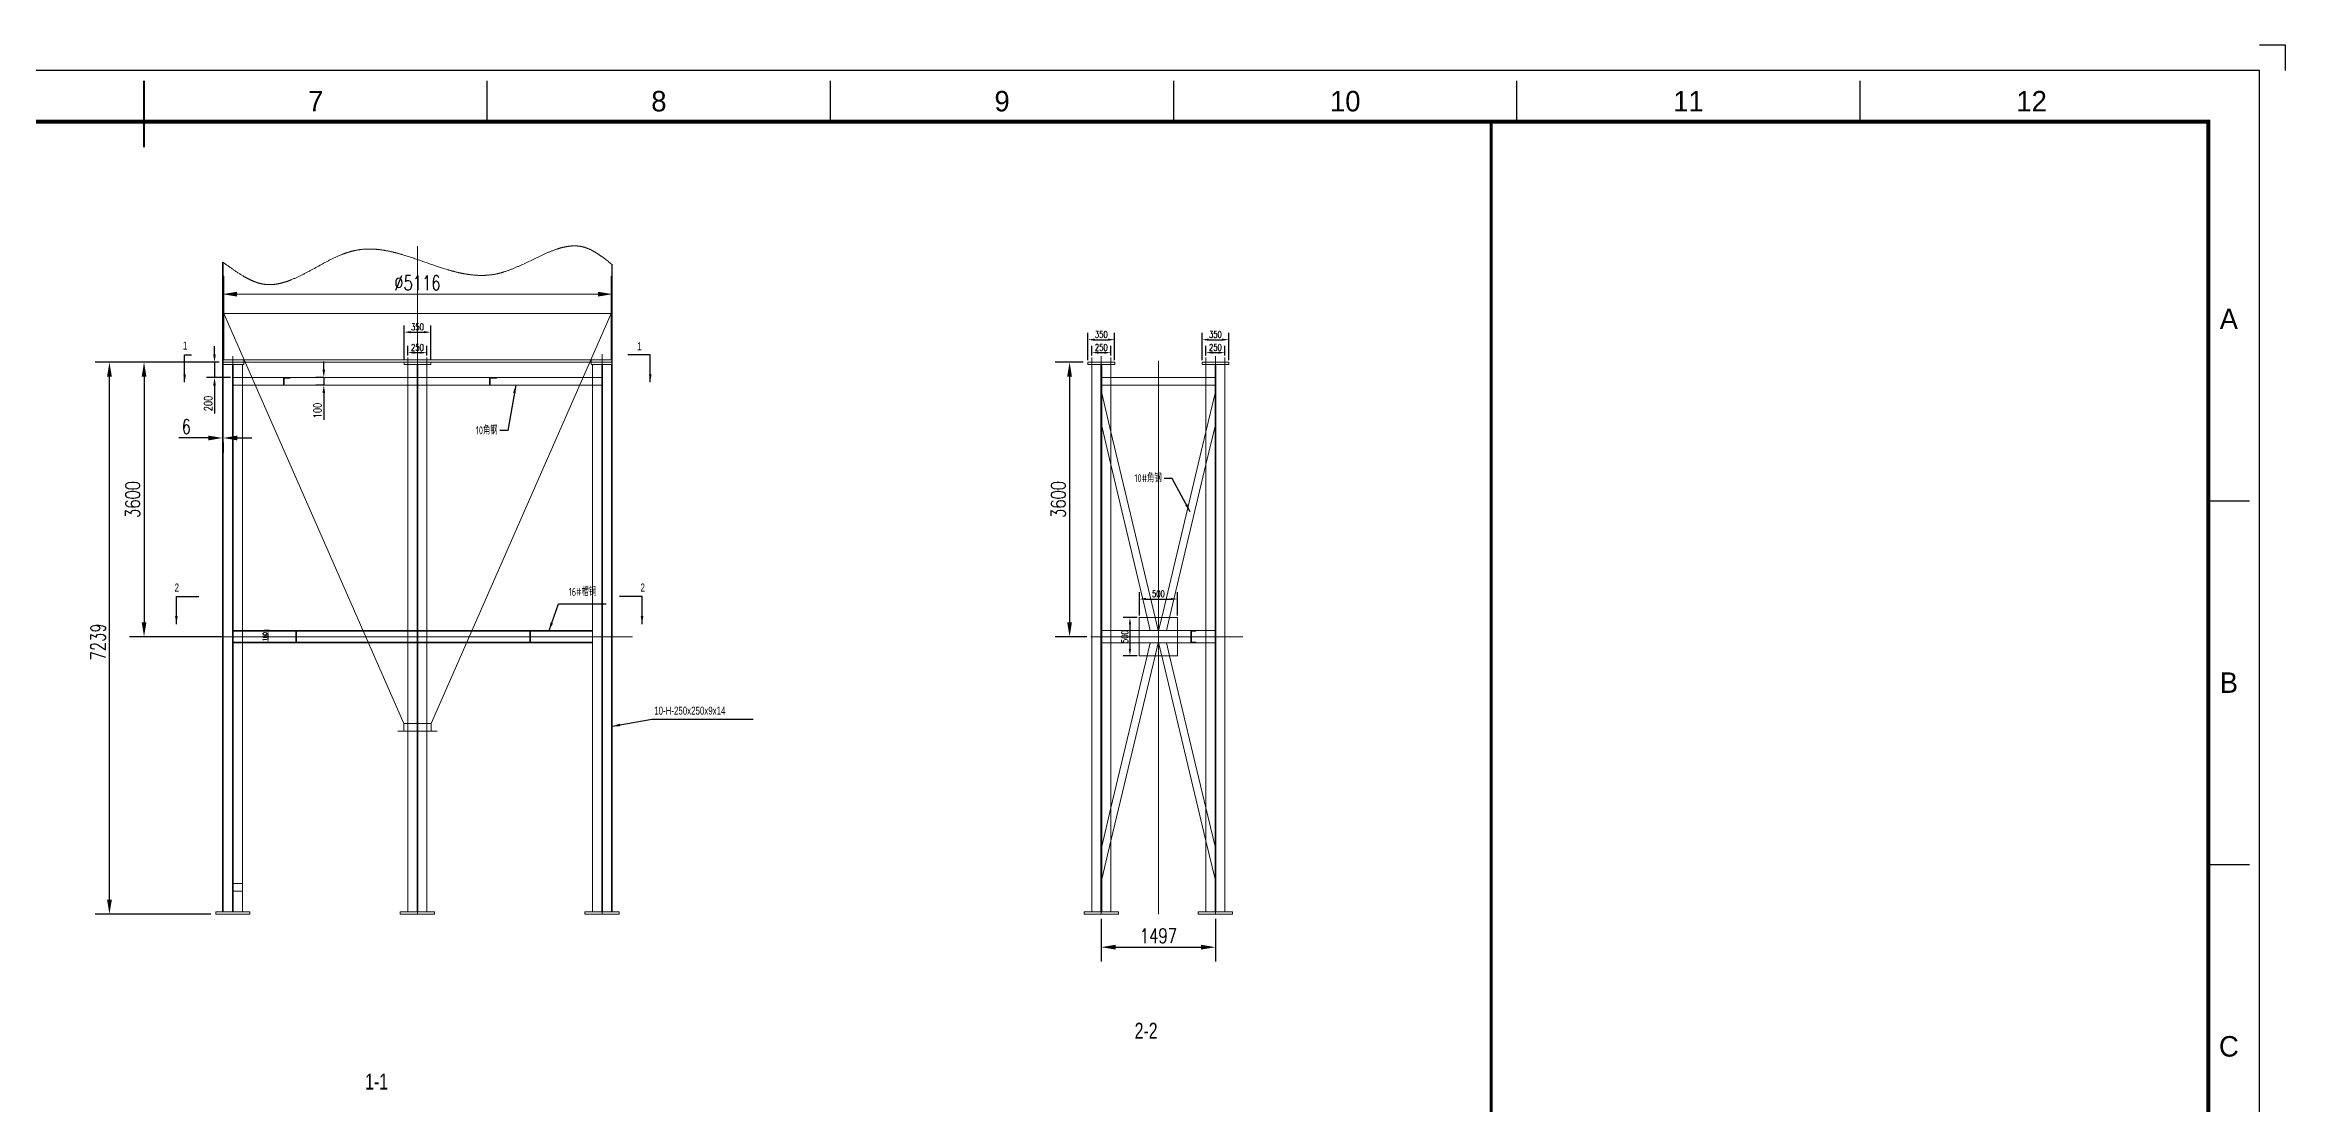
# Model space of a CAD drawing. Extents: x -1260320 to -915870, y -314911 to -145307.
# Drawn here: x -1149437 to -1120044, y -287869 to -273986 of the extents above; entities that cross this region are included whole.
import ezdxf
from ezdxf.enums import TextEntityAlignment as Align

# ---------------------------------------------------------------- set-up
doc = ezdxf.new("R2010")
doc.units = 0
doc.header["$LTSCALE"] = 1500
doc.header["$MEASUREMENT"] = 0
doc.header["$PDMODE"] = 1
doc.header["$PDSIZE"] = 50
for name, pattern in [('DASHEDX2', [1.5, 1, -0.5]), ('PF_CENTER', [2, 1.25, -0.25, 0.25, -0.25]), ('PF_DASHED', [0.75, 0.5, -0.25]), ('PF_DIVIDE', [1.25, 0.5, -0.25, 0, -0.25, 0, -0.25])]:
    doc.linetypes.add(name, pattern=pattern)
doc.layers.get('0').update_dxf_attribs({"color": 3, "linetype": 'CONTINUOUS'})
doc.layers.get('DEFPOINTS').update_dxf_attribs({"linetype": 'CONTINUOUS'})
for name, color, linetype in [('_TCC_NET_BORDER', 7, 'CONTINUOUS'), ('SMPEN_CENTER', 1, 'PF_CENTER'), ('SMPEN_DASHED', 5, 'PF_DASHED'), ('SMPEN_DIM', 3, 'CONTINUOUS'), ('SMPEN_THICK', 7, 'CONTINUOUS'), ('剖面线', 6, 'CONTINUOUS'), ('双点划线', 6, 'PF_DIVIDE'), ('尺寸线', 3, 'CONTINUOUS'), ('粗实线', 7, 'CONTINUOUS')]:
    doc.layers.add(name, color=color, linetype=linetype)
doc.layers.add('尺寸公差', color=5, linetype='CONTINUOUS', lineweight=25)
doc.layers.add('细虚线', color=2, linetype='DASHEDX2', lineweight=25)
doc.styles.add('_TCC_NET_FSHZ_D_W1', font='tcc_comp', dxfattribs={"bigfont": 'tcc_chin'})
doc.styles.add('_TCC_NET_FSHZ_S_W075', font='tcc_simp', dxfattribs={"width": 0.75, "bigfont": 'tcc_hzdx'})
doc.styles.add('ROMANS', font='romans', dxfattribs={"width": 0.75})
doc.styles.get("Standard").update_dxf_attribs({"font": 'isocp.shx', "width": 0.707, "bigfont": 'hztxt.shx'})
doc.dimstyles.get("Standard").update_dxf_attribs({"dimscale": 150, "dimtxt": 2.5, "dimasz": 2, "dimexe": 2, "dimexo": 1, "dimgap": 1, "dimtad": 1, "dimdec": 0, "dimzin": 0, "dimdsep": 46, "dimtxsty": 'ROMANS', "dimcen": 0.09, "dimadec": 0, "dimazin": 0, "dimtfac": 1, "dimtdec": 4, "dimtmove": 0, "dimatfit": 3, "dimfxl": 0, "dimtolj": 1, "dimtzin": 0, "dimarcsym": 0})

# ---------------------------------------------------------------- blocks, each defined once
blk = doc.blocks.new('*D263')
at = {"layer": 'DEFPOINTS', "color": 0}
for p in [(-1148589, -278150), (-1147098, -278150), (-1147195, -285389)]:
    blk.add_point(p, dxfattribs=at)
at = {"layer": 'SMPEN_DIM', "color": 0, "lineweight": -2}
for p, q in [((-1147161, -278150), (-1148778, -278150)), ((-1148589, -285200), (-1148589, -278339)), ((-1147258, -285389), (-1148778, -285389))]:
    blk.add_line(p, q, dxfattribs=at)
at = {"layer": 'SMPEN_DIM', "color": 0}
for points in [[(-1148620, -278339), (-1148557, -278339), (-1148589, -278150)], [(-1148620, -285200), (-1148557, -285200), (-1148589, -285389)]]:
    blk.add_solid(points, dxfattribs=at)
at = {"layer": 'SMPEN_DIM', "color": 0, "lineweight": 15, "insert": (-1148737, -281818), "char_height": 189, "attachment_point": 5, "rotation": 90, "style": 'ROMANS'}
blk.add_mtext('\\A1;7239', dxfattribs=at)
blk = doc.blocks.new('*D239')
at = {"layer": 'DEFPOINTS', "color": 0}
for p in [(-1147098, -278150), (-1148135, -281750), (-1147062, -281750)]:
    blk.add_point(p, dxfattribs=at)
at = {"layer": '尺寸线', "color": 3, "lineweight": -2}
for p, q in [((-1147161, -278150), (-1148324, -278150)), ((-1148135, -278339), (-1148135, -281561)), ((-1147125, -281750), (-1148324, -281750))]:
    blk.add_line(p, q, dxfattribs=at)
at = {"layer": '尺寸线', "color": 3}
for points in [[(-1148166, -278339), (-1148103, -278339), (-1148135, -278150)], [(-1148166, -281561), (-1148103, -281561), (-1148135, -281750)]]:
    blk.add_solid(points, dxfattribs=at)
at = {"layer": '尺寸线', "color": 3, "lineweight": 15, "insert": (-1148283, -279950), "char_height": 189, "attachment_point": 5, "rotation": 90, "style": 'ROMANS'}
blk.add_mtext('\\A1;3600', dxfattribs=at)
blk = doc.blocks.new('*D240')
at = {"layer": 'DEFPOINTS', "color": 0}
for p in [(-1145776, -278450), (-1145749, -278350), (-1145749, -278450)]:
    blk.add_point(p, dxfattribs=at)
at = {"layer": '粗实线', "color": 3, "lineweight": -2}
for p, q in [((-1145776, -278245), (-1145776, -278140)), ((-1145784, -278350), (-1145881, -278350)), ((-1145784, -278450), (-1145881, -278450)), ((-1145776, -278350), (-1145776, -278450)), ((-1145776, -278555), (-1145776, -278907))]:
    blk.add_line(p, q, dxfattribs=at)
at = {"layer": '粗实线', "color": 3}
for points in [[(-1145794, -278245), (-1145759, -278245), (-1145776, -278350)], [(-1145794, -278555), (-1145759, -278555), (-1145776, -278450)]]:
    blk.add_solid(points, dxfattribs=at)
at = {"layer": '粗实线', "color": 3, "lineweight": 15, "insert": (-1145859, -278783), "char_height": 105, "attachment_point": 5, "rotation": 90, "style": 'ROMANS'}
blk.add_mtext('\\A1;100', dxfattribs=at)
blk = doc.blocks.new('*D241')
at = {"layer": 'DEFPOINTS', "color": 0}
for p in [(-1147116, -278150), (-1147210, -278350), (-1146966, -278350)]:
    blk.add_point(p, dxfattribs=at)
at = {"layer": '粗实线', "color": 3, "lineweight": -2}
for p, q in [((-1147210, -278045), (-1147210, -277940)), ((-1147151, -278150), (-1147315, -278150)), ((-1147210, -278150), (-1147210, -278350)), ((-1147001, -278350), (-1147315, -278350)), ((-1147210, -278455), (-1147210, -278822))]:
    blk.add_line(p, q, dxfattribs=at)
at = {"layer": '粗实线', "color": 3}
for points in [[(-1147228, -278045), (-1147193, -278045), (-1147210, -278150)], [(-1147228, -278455), (-1147193, -278455), (-1147210, -278350)]]:
    blk.add_solid(points, dxfattribs=at)
at = {"layer": '粗实线', "color": 3, "lineweight": 15, "insert": (-1147293, -278691), "char_height": 105, "attachment_point": 5, "rotation": 90, "style": 'ROMANS'}
blk.add_mtext('\\A1;200', dxfattribs=at)
blk = doc.blocks.new('*D242')
at = {"layer": 'DEFPOINTS', "color": 0}
for p in [(-1146509, -281830), (-1146471, -281670), (-1146471, -281830)]:
    blk.add_point(p, dxfattribs=at)
at = {"layer": '尺寸线', "color": 3, "lineweight": -2}
for p, q in [((-1146489, -281670), (-1146561, -281670)), ((-1146489, -281830), (-1146561, -281830)), ((-1146509, -281722), (-1146509, -281777))]:
    blk.add_line(p, q, dxfattribs=at)
at = {"layer": '尺寸线', "color": 3}
for points in [[(-1146518, -281722), (-1146500, -281722), (-1146509, -281670)], [(-1146518, -281777), (-1146500, -281777), (-1146509, -281830)]]:
    blk.add_solid(points, dxfattribs=at)
at = {"layer": '尺寸线', "color": 3, "lineweight": 15, "insert": (-1146550, -281750), "char_height": 52.5, "attachment_point": 5, "rotation": 90, "style": 'ROMANS'}
blk.add_mtext('\\A1;160', dxfattribs=at)
blk = doc.blocks.new('*D243')
at = {"layer": 'DEFPOINTS', "color": 0}
for p in [(-1144423, -278024), (-1144673, -278089), (-1144423, -278089)]:
    blk.add_point(p, dxfattribs=at)
at = {"layer": 'SMPEN_DIM', "color": 0, "lineweight": -2}
for p, q in [((-1144673, -278060), (-1144673, -277936)), ((-1144586, -278024), (-1144511, -278024)), ((-1144423, -278060), (-1144423, -277936))]:
    blk.add_line(p, q, dxfattribs=at)
at = {"layer": 'SMPEN_DIM', "color": 0}
for points in [[(-1144586, -278009), (-1144586, -278038), (-1144673, -278024)], [(-1144511, -278009), (-1144511, -278038), (-1144423, -278024)]]:
    blk.add_solid(points, dxfattribs=at)
at = {"layer": 'SMPEN_DIM', "color": 0, "lineweight": 15, "insert": (-1144548, -277955), "char_height": 87.5, "attachment_point": 5, "style": 'ROMANS'}
blk.add_mtext('\\A1;250', dxfattribs=at)
blk = doc.blocks.new('*D244')
at = {"layer": 'DEFPOINTS', "color": 0}
for p in [(-1144373, -277755), (-1144723, -278150), (-1144373, -278150)]:
    blk.add_point(p, dxfattribs=at)
at = {"layer": 'SMPEN_DIM', "color": 0, "lineweight": -2}
for p, q in [((-1144723, -278121), (-1144723, -277668)), ((-1144636, -277755), (-1144461, -277755)), ((-1144373, -278121), (-1144373, -277668))]:
    blk.add_line(p, q, dxfattribs=at)
at = {"layer": 'SMPEN_DIM', "color": 0}
for points in [[(-1144636, -277741), (-1144636, -277770), (-1144723, -277755)], [(-1144461, -277741), (-1144461, -277770), (-1144373, -277755)]]:
    blk.add_solid(points, dxfattribs=at)
at = {"layer": 'SMPEN_DIM', "color": 0, "lineweight": 15, "insert": (-1144548, -277687), "char_height": 87.5, "attachment_point": 5, "style": 'ROMANS'}
blk.add_mtext('\\A1;350', dxfattribs=at)
blk = doc.blocks.new('*D245')
at = {"layer": 'DEFPOINTS', "color": 0}
for p in [(-1135751, -278150), (-1135992, -281750), (-1135701, -281750)]:
    blk.add_point(p, dxfattribs=at)
at = {"layer": '尺寸线', "color": 3, "lineweight": -2}
for p, q in [((-1135814, -278150), (-1136181, -278150)), ((-1135992, -278339), (-1135992, -281561)), ((-1135764, -281750), (-1136181, -281750))]:
    blk.add_line(p, q, dxfattribs=at)
at = {"layer": '尺寸线', "color": 3}
for points in [[(-1136024, -278339), (-1135961, -278339), (-1135992, -278150)], [(-1136024, -281561), (-1135961, -281561), (-1135992, -281750)]]:
    blk.add_solid(points, dxfattribs=at)
at = {"layer": '尺寸线', "color": 3, "lineweight": 15, "insert": (-1136141, -279950), "char_height": 189, "attachment_point": 5, "rotation": 90, "style": 'ROMANS'}
blk.add_mtext('\\A1;3600', dxfattribs=at)
blk = doc.blocks.new('*D246')
at = {"layer": 'DEFPOINTS', "color": 0}
for p in [(-1134577, -281256), (-1135077, -281500), (-1134577, -281500)]:
    blk.add_point(p, dxfattribs=at)
at = {"layer": 'SMPEN_DIM', "color": 0, "lineweight": -2}
for p, q in [((-1135077, -281471), (-1135077, -281168)), ((-1134990, -281256), (-1134665, -281256)), ((-1134577, -281471), (-1134577, -281168))]:
    blk.add_line(p, q, dxfattribs=at)
at = {"layer": 'SMPEN_DIM', "color": 0}
for points in [[(-1134990, -281241), (-1134990, -281270), (-1135077, -281256)], [(-1134665, -281241), (-1134665, -281270), (-1134577, -281256)]]:
    blk.add_solid(points, dxfattribs=at)
at = {"layer": 'SMPEN_DIM', "color": 0, "lineweight": 15, "insert": (-1134827, -281187), "char_height": 87.5, "attachment_point": 5, "style": 'ROMANS'}
blk.add_mtext('\\A1;500', dxfattribs=at)
blk = doc.blocks.new('*D247')
at = {"layer": 'DEFPOINTS', "color": 0}
for p in [(-1135077, -281500), (-1135200, -282000), (-1135077, -282000)]:
    blk.add_point(p, dxfattribs=at)
at = {"layer": 'SMPEN_DIM', "color": 0, "lineweight": -2}
for p, q in [((-1135106, -281500), (-1135288, -281500)), ((-1135200, -281587), (-1135200, -281912)), ((-1135106, -282000), (-1135288, -282000))]:
    blk.add_line(p, q, dxfattribs=at)
at = {"layer": 'SMPEN_DIM', "color": 0}
for points in [[(-1135215, -281587), (-1135186, -281587), (-1135200, -281500)], [(-1135215, -281912), (-1135186, -281912), (-1135200, -282000)]]:
    blk.add_solid(points, dxfattribs=at)
at = {"layer": 'SMPEN_DIM', "color": 0, "lineweight": 15, "insert": (-1135269, -281750), "char_height": 87.5, "attachment_point": 5, "rotation": 90, "style": 'ROMANS'}
blk.add_mtext('\\A1;500', dxfattribs=at)
blk = doc.blocks.new('*D248')
at = {"layer": 'DEFPOINTS', "color": 0}
for p in [(-1135451, -278024), (-1135701, -278089), (-1135451, -278089)]:
    blk.add_point(p, dxfattribs=at)
at = {"layer": 'SMPEN_DIM', "color": 0, "lineweight": -2}
for p, q in [((-1135701, -278060), (-1135701, -277936)), ((-1135613, -278024), (-1135538, -278024)), ((-1135451, -278060), (-1135451, -277936))]:
    blk.add_line(p, q, dxfattribs=at)
at = {"layer": 'SMPEN_DIM', "color": 0}
for points in [[(-1135613, -278009), (-1135613, -278038), (-1135701, -278024)], [(-1135538, -278009), (-1135538, -278038), (-1135451, -278024)]]:
    blk.add_solid(points, dxfattribs=at)
at = {"layer": 'SMPEN_DIM', "color": 0, "lineweight": 15, "insert": (-1135576, -277955), "char_height": 87.5, "attachment_point": 5, "style": 'ROMANS'}
blk.add_mtext('\\A1;250', dxfattribs=at)
blk = doc.blocks.new('*D249')
at = {"layer": 'DEFPOINTS', "color": 0}
for p in [(-1135401, -277854), (-1135751, -278150), (-1135401, -278150)]:
    blk.add_point(p, dxfattribs=at)
at = {"layer": 'SMPEN_DIM', "color": 0, "lineweight": -2}
for p, q in [((-1135751, -278121), (-1135751, -277766)), ((-1135663, -277854), (-1135488, -277854)), ((-1135401, -278121), (-1135401, -277766))]:
    blk.add_line(p, q, dxfattribs=at)
at = {"layer": 'SMPEN_DIM', "color": 0}
for points in [[(-1135663, -277839), (-1135663, -277868), (-1135751, -277854)], [(-1135488, -277839), (-1135488, -277868), (-1135401, -277854)]]:
    blk.add_solid(points, dxfattribs=at)
at = {"layer": 'SMPEN_DIM', "color": 0, "lineweight": 15, "insert": (-1135576, -277785), "char_height": 87.5, "attachment_point": 5, "style": 'ROMANS'}
blk.add_mtext('\\A1;350', dxfattribs=at)
blk = doc.blocks.new('*D250')
at = {"layer": 'DEFPOINTS', "color": 0}
for p in [(-1133954, -278024), (-1134204, -278089), (-1133954, -278089)]:
    blk.add_point(p, dxfattribs=at)
at = {"layer": 'SMPEN_DIM', "color": 0, "lineweight": -2}
for p, q in [((-1134204, -278060), (-1134204, -277936)), ((-1134116, -278024), (-1134041, -278024)), ((-1133954, -278060), (-1133954, -277936))]:
    blk.add_line(p, q, dxfattribs=at)
at = {"layer": 'SMPEN_DIM', "color": 0}
for points in [[(-1134116, -278009), (-1134116, -278038), (-1134204, -278024)], [(-1134041, -278009), (-1134041, -278038), (-1133954, -278024)]]:
    blk.add_solid(points, dxfattribs=at)
at = {"layer": 'SMPEN_DIM', "color": 0, "lineweight": 15, "insert": (-1134079, -277955), "char_height": 87.5, "attachment_point": 5, "style": 'ROMANS'}
blk.add_mtext('\\A1;250', dxfattribs=at)
blk = doc.blocks.new('*D251')
at = {"layer": 'DEFPOINTS', "color": 0}
for p in [(-1133904, -277854), (-1134254, -278150), (-1133904, -278150)]:
    blk.add_point(p, dxfattribs=at)
at = {"layer": 'SMPEN_DIM', "color": 0, "lineweight": -2}
for p, q in [((-1134254, -278121), (-1134254, -277766)), ((-1134166, -277854), (-1133991, -277854)), ((-1133904, -278121), (-1133904, -277766))]:
    blk.add_line(p, q, dxfattribs=at)
at = {"layer": 'SMPEN_DIM', "color": 0}
for points in [[(-1134166, -277839), (-1134166, -277868), (-1134254, -277854)], [(-1133991, -277839), (-1133991, -277868), (-1133904, -277854)]]:
    blk.add_solid(points, dxfattribs=at)
at = {"layer": 'SMPEN_DIM', "color": 0, "lineweight": 15, "insert": (-1134079, -277785), "char_height": 87.5, "attachment_point": 5, "style": 'ROMANS'}
blk.add_mtext('\\A1;350', dxfattribs=at)
blk = doc.blocks.new('*D280')
at = {"layer": 'DEFPOINTS', "color": 0}
for p in [(-1135576, -285389), (-1134079, -285389), (-1134079, -285823)]:
    blk.add_point(p, dxfattribs=at)
at = {"layer": '尺寸线', "color": 3, "lineweight": -2}
for p, q in [((-1135576, -285452), (-1135576, -286012)), ((-1134079, -285452), (-1134079, -286012)), ((-1135387, -285823), (-1134268, -285823))]:
    blk.add_line(p, q, dxfattribs=at)
at = {"layer": '尺寸线', "color": 3}
for points in [[(-1135387, -285791), (-1135387, -285854), (-1135576, -285823)], [(-1134268, -285791), (-1134268, -285854), (-1134079, -285823)]]:
    blk.add_solid(points, dxfattribs=at)
at = {"layer": '尺寸线', "color": 3, "lineweight": 15, "insert": (-1134827, -285674), "char_height": 189, "attachment_point": 5, "style": 'ROMANS'}
blk.add_mtext('\\A1;1497', dxfattribs=at)
blk = doc.blocks.new('_TCCDWGBORDER01H2A100841X594')
at = {"color": 7, "linetype": 'Continuous'}
for p, q in [((428, 584), (428, 592)), ((495, 584), (495, 592)), ((562, 584), (562, 592)), ((629, 584), (629, 592)), ((696, 584), (696, 592)), ((763, 584), (763, 592)), ((831, 510), (839, 510)), ((831, 439), (839, 439))]:
    blk.add_line(p, q, dxfattribs=at)
blk.add_lwpolyline([(841, 599), (846, 599), (846, 594)], dxfattribs=at)
blk.add_lwpolyline([(0, 0), (841, 0), (841, 594), (0, 594)], close=True, dxfattribs=at)
at = {"color": 4, "linetype": 'Continuous', "const_width": 0.4}
blk.add_lwpolyline([(428, 579), (428, 592)], dxfattribs=at)
at = {"color": 4, "linetype": 'Continuous', "const_width": 0.8}
blk.add_lwpolyline([(25, 10), (831, 10), (831, 584), (25, 584)], close=True, dxfattribs=at)
at = {"color": 7, "style": '_TCC_NET_FSHZ_D_W1'}
for s, p in [('7', (461.5, 588)), ('8', (528.5, 588)), ('9', (595.5, 588)), ('10', (662.5, 588)), ('11', (729.5, 588)), ('12', (796.5, 588)), ('A', (835, 545.5)), ('B', (835, 474.5)), ('C', (835, 403.5))]:
    blk.add_text(s, height=4, dxfattribs=at).set_placement(p, align=Align.MIDDLE_CENTER)
at = {"color": 1, "style": '_TCC_NET_FSHZ_S_W075', "flags": 8}
blk.add_attdef('FILE_NAME', (-6, 0), '', height=4, rotation=90, dxfattribs=at)
blk.add_attdef('USER_NAME', (0, -10), '', height=4, dxfattribs=at)
at = {"color": 1, "style": '_TCC_NET_FSHZ_S_W075', "flags": 9}
blk.add_attdef('BORDER_SIZE', text='', height=4, dxfattribs=at).set_placement((841, -10), align=Align.RIGHT)
blk = doc.blocks.new('*D292')
at = {"layer": 'DEFPOINTS', "color": 0}
for p in [(-1147104, -279138), (-1147104, -279143), (-1147098, -279138)]:
    blk.add_point(p, dxfattribs=at)
at = {"layer": '尺寸线', "color": 3, "lineweight": -2}
for p, q in [((-1147293, -279143), (-1147678, -279143)), ((-1147098, -279143), (-1147104, -279143)), ((-1147104, -279201), (-1147104, -279332)), ((-1147098, -279201), (-1147098, -279332)), ((-1146909, -279143), (-1146720, -279143))]:
    blk.add_line(p, q, dxfattribs=at)
at = {"layer": '尺寸线', "color": 3}
for points in [[(-1147293, -279112), (-1147293, -279175), (-1147104, -279143)], [(-1146909, -279112), (-1146909, -279175), (-1147098, -279143)]]:
    blk.add_solid(points, dxfattribs=at)
at = {"layer": '尺寸线', "color": 3, "lineweight": 15, "insert": (-1147580, -278995), "char_height": 189, "attachment_point": 5, "style": 'ROMANS'}
blk.add_mtext('\\A1;6', dxfattribs=at)

msp = doc.modelspace()

# ---------------------------------------------------------------- hatches: boundary and pattern name
at = {"layer": '剖面线', "lineweight": 15, "ltscale": 20}
h = msp.add_hatch(dxfattribs=at)
h.set_pattern_fill('ANSI31', color=256, scale=50, style=0)
h.set_pattern_definition([(45, (-1155381.791, -272792.0145), (-4.4194174, 4.4194174), [])])
h.paths.add_polyline_path([(-1146075.836, -281669.69), (-1146143.244, -281669.69), (-1146143.244, -281676.69), (-1146128.641, -281676.69, -0.095016717), (-1146124.202, -281675.839), (-1146081.834, -281675.839, 0.421493677)])
h.paths.add_polyline_path([(-1146128.641, -281676.69), (-1146143.244, -281676.69), (-1146143.244, -281749.69), (-1146136.202, -281749.69), (-1146136.202, -281687.839, -0.307109857)])
h.paths.add_polyline_path([(-1146136.202, -281749.69), (-1146143.244, -281749.69), (-1146143.244, -281822.69), (-1146128.773, -281822.69, -0.303864875), (-1146136.202, -281811.595)])
h.paths.add_polyline_path([(-1146081.834, -281823.595), (-1146124.202, -281823.595, -0.098012366), (-1146128.773, -281822.69), (-1146143.244, -281822.69), (-1146143.244, -281829.69), (-1146075.835, -281829.69, 0.418871101)])
h = msp.add_hatch(dxfattribs=at)
h.set_pattern_fill('ANSI31', color=256, scale=50, style=0)
h.set_pattern_definition([(45, (-1152310.602, -272792.0145), (-4.4194174, 4.4194174), [])])
h.paths.add_polyline_path([(-1143004.647, -281669.69), (-1143072.055, -281669.69), (-1143072.055, -281676.69), (-1143057.452, -281676.69, -0.095016717), (-1143053.013, -281675.839), (-1143010.645, -281675.839, 0.421493677)])
h.paths.add_polyline_path([(-1143057.452, -281676.69), (-1143072.055, -281676.69), (-1143072.055, -281749.69), (-1143065.013, -281749.69), (-1143065.013, -281687.839, -0.307109857)])
h.paths.add_polyline_path([(-1143065.013, -281749.69), (-1143072.055, -281749.69), (-1143072.055, -281822.69), (-1143057.584, -281822.69, -0.303864875), (-1143065.013, -281811.595)])
h.paths.add_polyline_path([(-1143010.645, -281823.595), (-1143053.013, -281823.595, -0.098012366), (-1143057.584, -281822.69), (-1143072.055, -281822.69), (-1143072.055, -281829.69), (-1143004.646, -281829.69, 0.418871101)])
h = msp.add_hatch(dxfattribs=at)
h.set_pattern_fill('ANSI31', color=256, scale=50, style=0)
h.set_pattern_definition([(45, (-1143639.204, -272792.0145), (-4.4194174, 4.4194174), [])])
h.paths.add_polyline_path([(-1134333.249, -281669.69), (-1134400.657, -281669.69), (-1134400.657, -281676.69), (-1134386.054, -281676.69, -0.095016717), (-1134381.615, -281675.839), (-1134339.247, -281675.839, 0.421493677)])
h.paths.add_polyline_path([(-1134386.054, -281676.69), (-1134400.657, -281676.69), (-1134400.657, -281749.69), (-1134393.615, -281749.69), (-1134393.615, -281687.839, -0.307109857)])
h.paths.add_polyline_path([(-1134393.615, -281749.69), (-1134400.657, -281749.69), (-1134400.657, -281822.69), (-1134386.186, -281822.69, -0.303864875), (-1134393.615, -281811.595)])
h.paths.add_polyline_path([(-1134339.247, -281823.595), (-1134381.615, -281823.595, -0.098012366), (-1134386.186, -281822.69), (-1134400.657, -281822.69), (-1134400.657, -281829.69), (-1134333.248, -281829.69, 0.418871101)])

# ---------------------------------------------------------------- linework, layer by layer
at = {"color": 4, "lineweight": 15, "const_width": 40.32}
msp.add_lwpolyline([(-1130460.007, -305116.854), (-1130460.007, -274993.924)], dxfattribs=at)
at = {"layer": 'SMPEN_CENTER', "lineweight": 15, "ltscale": 30}
for p, q in [((-1144548.085, -276625.302), (-1144548.085, -285388.613)), ((-1142126.15, -285388.613), (-1142126.15, -278041.784)), ((-1146970.019, -278070.571), (-1146970.019, -278228.808)), ((-1144673.085, -278088.994), (-1144673.085, -278234.97)), ((-1144548.085, -278070.571), (-1144548.085, -278228.808)), ((-1144423.085, -278088.994), (-1144423.085, -278234.97)), ((-1135700.685, -278088.994), (-1135700.685, -278234.97)), ((-1135575.685, -278070.571), (-1135575.685, -278228.808)), ((-1135575.685, -278082.777), (-1135575.685, -285388.613)), ((-1135450.685, -278088.994), (-1135450.685, -278234.97)), ((-1134827.185, -285388.613), (-1134827.185, -278132.165)), ((-1134203.685, -278088.994), (-1134203.685, -278234.97)), ((-1134078.685, -278070.571), (-1134078.685, -278228.808)), ((-1134078.685, -278103.637), (-1134078.685, -285388.613)), ((-1133953.685, -278088.994), (-1133953.685, -278234.97)), ((-1147368.167, -281749.69), (-1141728.003, -281749.69)), ((-1133717.86, -281749.69), (-1135711.565, -281749.69))]:
    msp.add_line(p, q, dxfattribs=at)
at = {"layer": 'SMPEN_DASHED', "lineweight": 15, "ltscale": 30}
for p, q in [((-1146974.519, -285358.613), (-1146974.519, -278179.69)), ((-1146965.519, -285358.613), (-1146965.519, -278179.69)), ((-1146827.625, -278149.69), (-1146827.625, -278119.69)), ((-1144552.585, -278179.69), (-1144552.585, -285358.613)), ((-1144543.585, -278179.69), (-1144543.585, -285358.613)), ((-1142268.545, -278149.69), (-1142268.545, -278119.69)), ((-1142130.65, -285358.613), (-1142130.65, -278179.69)), ((-1142121.65, -285358.613), (-1142121.65, -278179.69)), ((-1135580.185, -278179.69), (-1135580.185, -285358.613)), ((-1135571.185, -278179.69), (-1135571.185, -285358.613)), ((-1134083.185, -278179.69), (-1134083.185, -285358.613)), ((-1134074.185, -278179.69), (-1134074.185, -285358.613)), ((-1146965.98, -278349.689), (-1146845.48, -278349.689)), ((-1146965.98, -278449.689), (-1146845.48, -278449.689)), ((-1144673.085, -278349.689), (-1144552.585, -278349.689)), ((-1144673.085, -278449.689), (-1144552.585, -278449.689)), ((-1144543.585, -278349.689), (-1144423.085, -278349.689)), ((-1144543.585, -278449.689), (-1144423.085, -278449.689)), ((-1142250.69, -278349.689), (-1142130.19, -278349.689)), ((-1142250.69, -278449.689), (-1142130.19, -278449.689)), ((-1135571.185, -278349.689), (-1135450.685, -278349.689)), ((-1135571.185, -278449.689), (-1135450.685, -278449.689)), ((-1135571.185, -278553.568), (-1135450.685, -279060.719)), ((-1134203.685, -278349.689), (-1134083.185, -278349.689)), ((-1134203.685, -278449.689), (-1134083.185, -278449.689)), ((-1134083.185, -278553.568), (-1134203.685, -279060.719)), ((-1135571.185, -278986.158), (-1135450.685, -279493.309)), ((-1134083.185, -278986.158), (-1134203.685, -279493.309)), ((-1134973.966, -281499.69), (-1134934.695, -281669.69)), ((-1134871.182, -281499.69), (-1134830.789, -281669.69)), ((-1134783.189, -281499.69), (-1134823.581, -281669.69)), ((-1134680.405, -281499.69), (-1134719.676, -281669.69)), ((-1146845.48, -281669.69), (-1146965.98, -281669.69)), ((-1146965.98, -281676.69), (-1144552.585, -281676.69)), ((-1146965.98, -281822.69), (-1144552.585, -281822.69)), ((-1146845.48, -281829.69), (-1146965.98, -281829.69)), ((-1144673.085, -281669.69), (-1144552.585, -281669.69)), ((-1144673.085, -281829.69), (-1144552.585, -281829.69)), ((-1144543.585, -281669.69), (-1144423.085, -281669.69)), ((-1144543.585, -281676.69), (-1142250.69, -281676.69)), ((-1144543.585, -281822.69), (-1142250.69, -281822.69)), ((-1144543.585, -281829.69), (-1144423.085, -281829.69)), ((-1135571.185, -281669.69), (-1135450.685, -281669.69)), ((-1135571.185, -281829.69), (-1135450.685, -281829.69)), ((-1134933.698, -281829.69), (-1134974.281, -281999.69)), ((-1134830.888, -281829.69), (-1134871.471, -281999.69)), ((-1134823.483, -281829.69), (-1134782.9, -281999.69)), ((-1134720.673, -281829.69), (-1134680.09, -281999.69)), ((-1134203.685, -281669.69), (-1134083.185, -281669.69)), ((-1134203.685, -281829.69), (-1134083.185, -281829.69)), ((-1144673.085, -282888.613), (-1144423.085, -282888.613)), ((-1144673.085, -282988.613), (-1144423.085, -282988.613)), ((-1135450.685, -283995.318), (-1135571.185, -284500.085)), ((-1134203.685, -283995.318), (-1134083.185, -284500.085)), ((-1135450.685, -284425.983), (-1135571.185, -284930.75)), ((-1134203.685, -284425.983), (-1134083.185, -284930.75)), ((-1146965.98, -284988.613), (-1146845.48, -284988.613)), ((-1146965.98, -285088.613), (-1146845.48, -285088.613))]:
    msp.add_line(p, q, dxfattribs=at)
at = {"layer": 'SMPEN_THICK', "lineweight": 15, "ltscale": 20}
for p, q in [((-1147090.085, -277511.613), (-1144726.085, -282888.613)), ((-1144370.085, -282888.613), (-1142006.085, -277511.613)), ((-1144726.085, -282988.613), (-1144726.085, -282888.613)), ((-1144370.085, -282988.613), (-1144370.085, -282888.613))]:
    msp.add_line(p, q, dxfattribs=at)
at = {"layer": '双点划线', "lineweight": 15, "ltscale": 20}
msp.add_spline([(-1147098.085, -276837.018), (-1146554.284, -277127.369), (-1145373.596, -276685.003), (-1143511.74, -276991.257), (-1142365.11, -276639.632), (-1141990.085, -276871.696)], degree=3, dxfattribs=at)
at = {"layer": '尺寸公差', "color": 0, "lineweight": 15, "ltscale": 20}
for p, q in [((-1146306.404, -278349.689), (-1146306.404, -278449.689)), ((-1146298.404, -278371.022), (-1146298.404, -278441.689)), ((-1143601.502, -278349.689), (-1143601.502, -278449.689)), ((-1143593.502, -278371.022), (-1143593.502, -278441.689))]:
    msp.add_line(p, q, dxfattribs=at)
at = {"layer": '尺寸公差', "color": 0, "lineweight": 15, "ltscale": 10}
for centre in [(-1146306.404, -278441.689), (-1146220.207, -278349.689), (-1143601.502, -278441.689), (-1143515.304, -278349.689)]:
    msp.add_arc(centre, 8, 270, 0, dxfattribs=at)
at = {"layer": '尺寸公差', "color": 0, "lineweight": 15, "ltscale": 20}
for centre in [(-1146285.071, -278371.022), (-1143580.168, -278371.022)]:
    msp.add_arc(centre, 13.333, 90, 180, dxfattribs=at)
at = {"layer": '尺寸线', "color": 3, "lineweight": 15}
for p, q in [((-1147104.085, -277015.732), (-1147104.085, -277445.995)), ((-1141992.085, -277028.642), (-1141992.085, -277445.995)), ((-1146915.085, -277256.995), (-1142181.085, -277256.995))]:
    msp.add_line(p, q, dxfattribs=at)
for points in [[(-1146915.085, -277225.495), (-1146915.085, -277288.495), (-1147104.085, -277256.995)], [(-1142181.085, -277225.495), (-1142181.085, -277288.495), (-1141992.085, -277256.995)]]:
    msp.add_solid(points, dxfattribs=at)
at = {"layer": '粗实线', "lineweight": 15, "ltscale": 20}
for p, q in [((-1147104.085, -276837.018), (-1147104.085, -285358.613)), ((-1147098.085, -276837.018), (-1147098.085, -285358.613)), ((-1141998.085, -276868.15), (-1141998.085, -285358.613)), ((-1141998.085, -276868.15), (-1141998.085, -285358.613)), ((-1141992.085, -276871.696), (-1141992.085, -285358.613)), ((-1147098.085, -277021.553), (-1147090.085, -277021.553)), ((-1147090.085, -277021.553), (-1147090.085, -278119.69)), ((-1142006.085, -277021.553), (-1141998.085, -277021.553)), ((-1142006.085, -277021.553), (-1142006.085, -278119.69)), ((-1147090.085, -277511.613), (-1142006.085, -277511.613)), ((-1147098.085, -278119.69), (-1144723.085, -278119.69)), ((-1147097.625, -278149.69), (-1146812.211, -278149.69)), ((-1147097.625, -278179.69), (-1146827.625, -278179.69)), ((-1147095.019, -278179.69), (-1147095.019, -285358.613)), ((-1146845.019, -278179.69), (-1146845.019, -285358.613)), ((-1146812.671, -278149.69), (-1142283.498, -278149.69)), ((-1144723.085, -278119.69), (-1144373.085, -278119.69)), ((-1144723.085, -278149.69), (-1144357.671, -278149.69)), ((-1144723.085, -278179.69), (-1144411.973, -278179.69)), ((-1144723.085, -278179.69), (-1144373.085, -278179.69)), ((-1144673.085, -278179.69), (-1144673.085, -285358.613)), ((-1144423.085, -278179.69), (-1144423.085, -285358.613)), ((-1141998.085, -278119.69), (-1144373.085, -278119.69)), ((-1141998.545, -278149.69), (-1142283.959, -278149.69)), ((-1141998.545, -278179.69), (-1142268.545, -278179.69)), ((-1142251.15, -278179.69), (-1142251.15, -285358.613)), ((-1142001.15, -278179.69), (-1142001.15, -285358.613)), ((-1135750.685, -278149.69), (-1135400.685, -278149.69)), ((-1135750.685, -278179.69), (-1135439.574, -278179.69)), ((-1135750.685, -278179.69), (-1135400.685, -278179.69)), ((-1135700.685, -278179.69), (-1135700.685, -285358.613)), ((-1135450.685, -278179.69), (-1135450.685, -285358.613)), ((-1134253.685, -278149.69), (-1133903.685, -278149.69)), ((-1134253.685, -278179.69), (-1133903.685, -278179.69)), ((-1134253.685, -278179.69), (-1133942.574, -278179.69)), ((-1134203.685, -278179.69), (-1134203.685, -285358.613)), ((-1133953.685, -278179.69), (-1133953.685, -285358.613)), ((-1146845.48, -278349.689), (-1144673.085, -278349.689)), ((-1146845.48, -278449.689), (-1144673.085, -278449.689)), ((-1144423.085, -278349.689), (-1142250.69, -278349.689)), ((-1144423.085, -278449.689), (-1142250.69, -278449.689)), ((-1135450.685, -278349.689), (-1134203.685, -278349.689)), ((-1135450.685, -278449.689), (-1134203.685, -278449.689)), ((-1135450.685, -279060.719), (-1134871.01, -281500.3)), ((-1134203.685, -279060.719), (-1134783.361, -281500.3)), ((-1135450.685, -279493.309), (-1134973.966, -281499.69)), ((-1134203.685, -279493.309), (-1134680.405, -281499.69)), ((-1146845.48, -281669.69), (-1144673.085, -281669.69)), ((-1146845.48, -281829.69), (-1144673.085, -281829.69)), ((-1144423.085, -281669.69), (-1142250.69, -281669.69)), ((-1144423.085, -281829.69), (-1142250.69, -281829.69)), ((-1135450.685, -281669.69), (-1134203.685, -281669.69)), ((-1135450.685, -281829.69), (-1134203.685, -281829.69)), ((-1134871.471, -281999.69), (-1135450.685, -284425.983)), ((-1134974.281, -281999.69), (-1135450.685, -283995.318)), ((-1134782.9, -281999.69), (-1134203.685, -284425.983)), ((-1134680.09, -281999.69), (-1134203.685, -283995.318)), ((-1144805.598, -282988.613), (-1144673.085, -282988.613)), ((-1144726.085, -282888.613), (-1144673.085, -282888.613)), ((-1144423.085, -282888.613), (-1144370.085, -282888.613)), ((-1144423.085, -282988.613), (-1144290.572, -282988.613)), ((-1147195.019, -285358.613), (-1146745.019, -285358.613)), ((-1147195.019, -285388.613), (-1147195.019, -285358.613)), ((-1147195.019, -285388.613), (-1146745.019, -285388.613)), ((-1146745.019, -285388.613), (-1146745.019, -285358.613)), ((-1144773.085, -285358.613), (-1144323.085, -285358.613)), ((-1144773.085, -285388.613), (-1144773.085, -285358.613)), ((-1144773.085, -285388.613), (-1144323.085, -285388.613)), ((-1144323.085, -285388.613), (-1144323.085, -285358.613)), ((-1142351.15, -285358.613), (-1141901.15, -285358.613)), ((-1142351.15, -285388.613), (-1142351.15, -285358.613)), ((-1142351.15, -285388.613), (-1141901.15, -285388.613)), ((-1141901.15, -285388.613), (-1141901.15, -285358.613)), ((-1135800.685, -285388.613), (-1135800.685, -285358.613)), ((-1135800.685, -285358.613), (-1135350.685, -285358.613)), ((-1135800.685, -285388.613), (-1135350.685, -285388.613)), ((-1135350.685, -285388.613), (-1135350.685, -285358.613)), ((-1134303.685, -285358.613), (-1133853.685, -285358.613)), ((-1134303.685, -285388.613), (-1134303.685, -285358.613)), ((-1134303.685, -285388.613), (-1133853.685, -285388.613)), ((-1133853.685, -285388.613), (-1133853.685, -285358.613))]:
    msp.add_line(p, q, dxfattribs=at)
at = {"layer": '粗实线', "lineweight": 15, "ltscale": 30}
for p, q in [((-1146827.625, -278149.69), (-1146827.625, -278179.69)), ((-1144723.085, -278149.69), (-1144723.085, -278179.69)), ((-1144373.085, -278149.69), (-1144373.085, -278179.69)), ((-1142268.545, -278149.69), (-1142268.545, -278179.69)), ((-1135750.685, -278149.69), (-1135750.685, -278179.69)), ((-1135400.685, -278149.69), (-1135400.685, -278179.69)), ((-1134253.685, -278149.69), (-1134253.685, -278179.69)), ((-1133903.685, -278149.69), (-1133903.685, -278179.69)), ((-1134577.185, -281499.69), (-1135077.185, -281499.69)), ((-1135077.185, -281999.69), (-1135077.185, -281499.69)), ((-1134577.185, -281999.69), (-1134577.185, -281499.69)), ((-1134577.185, -281999.69), (-1135077.185, -281999.69))]:
    msp.add_line(p, q, dxfattribs=at)
at = {"layer": '粗实线', "color": 0, "lineweight": 15}
for p, q in [((-1146143.244, -281669.69), (-1146075.834, -281669.69)), ((-1146143.244, -281669.69), (-1146143.244, -281829.69)), ((-1146143.244, -281829.69), (-1146075.834, -281829.69)), ((-1146136.202, -281687.839), (-1146136.202, -281811.595)), ((-1146124.202, -281675.839), (-1146081.834, -281675.839)), ((-1146124.202, -281823.595), (-1146081.834, -281823.595)), ((-1143072.055, -281669.69), (-1143004.645, -281669.69)), ((-1143072.055, -281669.69), (-1143072.055, -281829.69)), ((-1143072.055, -281829.69), (-1143004.645, -281829.69)), ((-1143065.013, -281687.839), (-1143065.013, -281811.595)), ((-1143053.013, -281675.839), (-1143010.645, -281675.839)), ((-1143053.013, -281823.595), (-1143010.645, -281823.595)), ((-1134400.657, -281669.69), (-1134400.657, -281829.69)), ((-1134400.657, -281669.69), (-1134333.247, -281669.69)), ((-1134400.657, -281829.69), (-1134333.247, -281829.69)), ((-1134393.615, -281687.839), (-1134393.615, -281811.595)), ((-1134381.615, -281675.839), (-1134339.247, -281675.839)), ((-1134381.615, -281823.595), (-1134339.247, -281823.595))]:
    msp.add_line(p, q, dxfattribs=at)
for centre, start, end in [((-1146124.202, -281687.839), 90, 180), ((-1146124.202, -281811.595), 180, 270), ((-1143053.013, -281687.839), 90, 180), ((-1143053.013, -281811.595), 180, 270), ((-1134381.615, -281687.839), 90, 180), ((-1134381.615, -281811.595), 180, 270)]:
    msp.add_arc(centre, 12, start, end, dxfattribs=at)
at = {"layer": '细虚线', "color": 0, "lineweight": 15, "ltscale": 10}
for p, q in [((-1146212.207, -278349.689), (-1146306.404, -278349.689)), ((-1146220.207, -278357.689), (-1146285.071, -278357.689)), ((-1143507.304, -278349.689), (-1143601.502, -278349.689)), ((-1143515.304, -278357.689), (-1143580.168, -278357.689))]:
    msp.add_line(p, q, dxfattribs=at)
at = {"layer": '细虚线', "color": 0, "lineweight": 15, "ltscale": 20}
for p, q in [((-1146075.834, -281669.69), (-1146075.834, -281669.839)), ((-1146075.834, -281829.595), (-1146075.834, -281829.69)), ((-1143004.645, -281669.69), (-1143004.645, -281669.839)), ((-1143004.645, -281829.595), (-1143004.645, -281829.69)), ((-1134333.247, -281669.69), (-1134333.247, -281669.839)), ((-1134333.247, -281829.595), (-1134333.247, -281829.69))]:
    msp.add_line(p, q, dxfattribs=at)
at = {"layer": '细虚线', "color": 0, "lineweight": 15}
for centre in [(-1146081.834, -281669.839), (-1143010.645, -281669.839), (-1134339.247, -281669.839)]:
    msp.add_arc(centre, 6, 270, 0, dxfattribs=at)
at = {"layer": '细虚线', "color": 0, "lineweight": 15, "ltscale": 20}
for centre in [(-1146081.834, -281829.595), (-1143010.645, -281829.595), (-1134339.247, -281829.595)]:
    msp.add_arc(centre, 6, 0, 90, dxfattribs=at)

# ---------------------------------------------------------------- block references
at = {"layer": '_TCC_NET_BORDER', "color": 1, "lineweight": 15, "xscale": 67.20000000001164, "yscale": 67.19999999999709, "zscale": 67.2}
msp.add_blockref('_TCCDWGBORDER01H2A100841X594', (-1176895.207, -314238.724), dxfattribs=at)

# ---------------------------------------------------------------- texts
at = {"layer": '尺寸线', "color": 3, "lineweight": 15, "insert": (-1144548.085, -277108.495), "char_height": 189, "attachment_point": 5, "style": 'ROMANS'}
msp.add_mtext('%%C5116', dxfattribs=at)
at = {"layer": '尺寸线', "lineweight": 15, "ltscale": 20, "attachment_point": 1}
for s, insert, char_height, width in [('{\\fArial|b0|i0|c0|p32;1}', (-1147625.702, -277880.224), 105, 90.31734), ('{\\fArial|b0|i0|c0|p32;1}', (-1141664.541, -277886.93), 105, 90.31734), ('{\\fArial|b0|i0|c0|p32;2}', (-1147733.484, -281052.413), 105, 90.31734), ('{\\fArial|b0|i0|c0|p32;2}', (-1141621.481, -281052.413), 105, 90.31734), ('{\\fArial|b0|i0|c0|p32;2-2}', (-1135138.103, -286813.273), 210, 180.63469), ('{\\fArial|b0|i0|c0|p32;1-1}', (-1145233.965, -287479.827), 210, 180.63469)]:
    msp.add_mtext(s, dxfattribs=dict(at, insert=insert, char_height=char_height, width=width))
at = {"layer": '粗实线', "color": 3, "lineweight": 15, "ltscale": 20, "char_height": 105}
for s, insert, attachment_point in [('10{\\Ftxt,hzdx|c134;角钢}', (-1143495.231, -279098.855), 9), ('10#{\\Ftxt,hzdx|c134;角钢}', (-1134783.303, -279725.777), 9), ('16#{\\Ftxt,hzdx|c134;槽钢}', (-1142563.06, -281109.17), 1), ('{\\fArial|b0|i0|c0|p32;10-H-250x250x9x14}', (-1141441.372, -282667.543), 1)]:
    msp.add_mtext(s, dxfattribs=dict(at, insert=insert, attachment_point=attachment_point))

# ---------------------------------------------------------------- dimensions: what is measured, and where the dimension line sits
at = {"layer": 'SMPEN_DIM', "lineweight": 15}
for base, p1, p2, picture, middle in [((-1144373.085, -277755.384), (-1144723.085, -278149.69), (-1144373.085, -278149.69), '*D244', (-1144548.085, -277686.634)), ((-1135400.685, -277853.52), (-1135750.685, -278149.69), (-1135400.685, -278149.69), '*D249', (-1135575.685, -277784.77)), ((-1133903.685, -277853.52), (-1134253.685, -278149.69), (-1133903.685, -278149.69), '*D251', (-1134078.685, -277784.77)), ((-1144423.085, -278023.652), (-1144673.085, -278088.994), (-1144423.085, -278088.994), '*D243', (-1144548.085, -277954.902)), ((-1135450.685, -278023.652), (-1135700.685, -278088.994), (-1135450.685, -278088.994), '*D248', (-1135575.685, -277954.902)), ((-1133953.685, -278023.652), (-1134203.685, -278088.994), (-1133953.685, -278088.994), '*D250', (-1134078.685, -277954.902)), ((-1134577.185, -281255.683), (-1135077.185, -281499.69), (-1134577.185, -281499.69), '*D246', (-1134827.185, -281186.933))]:
    dim = msp.add_linear_dim(base=base, p1=p1, p2=p2, dimstyle='Standard', override={"dimscale": 25, "dimtxt": 3.5, "dimasz": 3.5, "dimexe": 3.5, "dimexo": 1.166667, "dimgap": 1, "dimtad": 1, "dimtih": 0, "dimdec": 1, "dimzin": 8, "dimtofl": 1, "dimatfit": 0, "dimtzin": 16508}, dxfattribs=at)
    dim.commit()
    dim.dimension.update_dxf_attribs({"geometry": picture, "text_midpoint": middle})
dim = msp.add_linear_dim(base=(-1148588.983, -278149.69), p1=(-1147195.48, -285388.613), p2=(-1147098.085, -278149.69), angle=90, dimstyle='Standard', override={"dimscale": 54, "dimtxt": 3.5, "dimasz": 3.5, "dimexe": 3.5, "dimexo": 1.166667, "dimgap": 1, "dimtad": 1, "dimtih": 0, "dimdec": 0, "dimzin": 8, "dimtofl": 1, "dimatfit": 0, "dimtzin": 16508}, dxfattribs=at)
dim.commit()
dim.dimension.update_dxf_attribs({"geometry": '*D263', "text_midpoint": (-1148588.983, -281818.22), "dimtype": 160})
dim = msp.add_linear_dim(base=(-1135200.34, -281999.69), p1=(-1135077.185, -281499.69), p2=(-1135077.185, -281999.69), angle=90, dimstyle='Standard', override={"dimscale": 25, "dimtxt": 3.5, "dimasz": 3.5, "dimexe": 3.5, "dimexo": 1.166667, "dimgap": 1, "dimtad": 1, "dimtih": 0, "dimdec": 1, "dimzin": 8, "dimtofl": 1, "dimatfit": 0, "dimtzin": 16508}, dxfattribs=at)
dim.commit()
dim.dimension.update_dxf_attribs({"geometry": '*D247', "text_midpoint": (-1135269.09, -281749.69)})
at = {"layer": '尺寸线', "lineweight": 15}
for base, p1, p2, picture, middle in [((-1148134.744, -281749.69), (-1147098.085, -278149.69), (-1147061.618, -281749.69), '*D239', (-1148283.244, -279949.69)), ((-1135992.485, -281749.69), (-1135750.685, -278149.69), (-1135700.685, -281749.69), '*D245', (-1136140.985, -279949.69))]:
    dim = msp.add_linear_dim(base=base, p1=p1, p2=p2, angle=90, dimstyle='Standard', override={"dimscale": 54, "dimtxt": 3.5, "dimasz": 3.5, "dimexe": 3.5, "dimexo": 1.166667, "dimgap": 1, "dimtad": 1, "dimtih": 0, "dimdec": 2, "dimzin": 8, "dimclrd": 3, "dimclre": 3, "dimclrt": 3, "dimtdec": 2, "dimatfit": 0, "dimtzin": 8}, dxfattribs=at)
    dim.commit()
    dim.dimension.update_dxf_attribs({"geometry": picture, "text_midpoint": middle})
for base, p1, p2, override, picture, middle in [((-1147104.085, -279143.031), (-1147098.085, -279137.955), (-1147104.085, -279137.955), {"dimscale": 54, "dimtxt": 3.5, "dimasz": 3.5, "dimexe": 3.5, "dimexo": 1.166667, "dimdec": 2, "dimzin": 8, "dimclrd": 3, "dimclre": 3, "dimclrt": 3, "dimtdec": 2, "dimatfit": 0, "dimtzin": 8}, '*D292', (-1147579.96, -278994.531)), ((-1134078.685, -285822.987), (-1135575.685, -285388.613), (-1134078.685, -285388.613), {"dimscale": 54, "dimtxt": 3.5, "dimasz": 3.5, "dimexe": 3.5, "dimexo": 1.166667, "dimgap": 1, "dimtad": 1, "dimtih": 0, "dimdec": 2, "dimzin": 8, "dimclrd": 3, "dimclre": 3, "dimclrt": 3, "dimtdec": 2, "dimatfit": 0, "dimtzin": 8}, '*D280', (-1134827.185, -285674.487))]:
    dim = msp.add_linear_dim(base=base, p1=p1, p2=p2, dimstyle='Standard', override=override, dxfattribs=at)
    dim.commit()
    dim.dimension.update_dxf_attribs({"geometry": picture, "text_midpoint": middle})
at = {"layer": '尺寸线', "lineweight": 15, "ltscale": 20}
dim = msp.add_linear_dim(base=(-1146508.932, -281829.69), p1=(-1146471.235, -281669.69), p2=(-1146471.235, -281829.69), angle=90, dimstyle='Standard', override={"dimscale": 15, "dimtxt": 3.5, "dimasz": 3.5, "dimexe": 3.5, "dimexo": 1.166667, "dimgap": 1, "dimtad": 1, "dimtih": 0, "dimdec": 2, "dimzin": 8, "dimclrd": 3, "dimclre": 3, "dimclrt": 3, "dimtdec": 2, "dimatfit": 0, "dimtzin": 8}, dxfattribs=at)
dim.commit()
dim.dimension.update_dxf_attribs({"geometry": '*D242', "text_midpoint": (-1146550.182, -281749.69)})
at = {"layer": '粗实线', "lineweight": 15, "ltscale": 20}
for base, p1, p2, picture, middle in [((-1147210.331, -278349.689), (-1147115.585, -278149.69), (-1146965.98, -278349.689), '*D241', (-1147292.831, -278690.939)), ((-1145776.353, -278449.689), (-1145749.159, -278349.689), (-1145749.159, -278449.689), '*D240', (-1145858.853, -278783.439))]:
    dim = msp.add_linear_dim(base=base, p1=p1, p2=p2, angle=90, dimstyle='Standard', override={"dimscale": 30, "dimtxt": 3.5, "dimasz": 3.5, "dimexe": 3.5, "dimexo": 1.166667, "dimgap": 1, "dimtih": 0, "dimdec": 2, "dimzin": 8, "dimclrd": 3, "dimclre": 3, "dimclrt": 3, "dimtdec": 2, "dimatfit": 0, "dimtzin": 8}, dxfattribs=at)
    dim.commit()
    dim.dimension.update_dxf_attribs({"geometry": picture, "text_midpoint": middle})

# ---------------------------------------------------------------- leaders
at = {"layer": '尺寸线', "lineweight": 15, "ltscale": 20}
for points in [[(-1147602.544, -278412.112), (-1147602.544, -278051.222), (-1147512.469, -278051.717)], [(-1141493.626, -278412.112), (-1141493.626, -278051.222), (-1141789.126, -278051.222)], [(-1147710.326, -281584.301), (-1147710.326, -281223.411), (-1147414.826, -281223.411)], [(-1141601.408, -281584.301), (-1141601.408, -281223.411), (-1141896.908, -281223.411)]]:
    msp.add_leader(points, dimstyle='Standard', override={"dimscale": 30, "dimtxt": 3.5, "dimasz": 3.5, "dimexe": 3.5, "dimexo": 1.166667, "dimgap": 1, "dimtad": 0, "dimtih": 0, "dimdec": 2, "dimzin": 8, "dimclrd": 3, "dimclre": 3, "dimclrt": 3, "dimtdec": 2, "dimatfit": 0, "dimtzin": 8}, dxfattribs=at)
at = {"layer": '粗实线', "lineweight": 15, "ltscale": 20, "annotation_type": 0, "has_hookline": 1}
for points, override, hookline_direction, text_width in [([(-1143257.82, -278449.689), (-1143360.231, -279046.355), (-1143465.231, -279046.355)], {"dimscale": 30, "dimtxt": 3.5, "dimasz": 3.5, "dimexe": 3.5, "dimexo": 1.166667, "dimgap": 1, "dimtad": 0, "dimtih": 0, "dimdec": 2, "dimzin": 8, "dimclrd": 3, "dimclre": 3, "dimclrt": 3, "dimtdec": 2, "dimatfit": 0, "dimtzin": 8}, 1, 322.868), ([(-1134411.169, -280110.179), (-1134648.303, -279673.277), (-1134753.303, -279673.277)], {"dimscale": 30, "dimtxt": 3.5, "dimasz": 3.5, "dimexe": 3.5, "dimexo": 1.166667, "dimgap": 1, "dimtad": 0, "dimtih": 0, "dimdec": 2, "dimzin": 8, "dimclrd": 3, "dimclre": 3, "dimclrt": 3, "dimtdec": 2, "dimatfit": 0, "dimtzin": 8}, 1, 432.868), ([(-1142821.406, -281669.69), (-1142698.06, -281320.641), (-1142593.06, -281320.641)], {"dimscale": 30, "dimtxt": 3.5, "dimasz": 3.5, "dimexe": 3.5, "dimexo": 1.166667, "dimgap": 1, "dimtih": 0, "dimdec": 2, "dimzin": 8, "dimclrd": 3, "dimclre": 3, "dimclrt": 3, "dimtdec": 2, "dimatfit": 0, "dimtzin": 8}, 0, 490), ([(-1141990.085, -282925.185), (-1141471.372, -282831.013)], {"dimscale": 30, "dimtxt": 3.5, "dimasz": 3.5, "dimexe": 3.5, "dimexo": 1.166667, "dimgap": 1, "dimtih": 0, "dimdec": 2, "dimzin": 8, "dimclrd": 3, "dimclre": 3, "dimclrt": 3, "dimtdec": 2, "dimatfit": 0, "dimtzin": 8}, 0, 1297.96)]:
    msp.add_leader(points, dimstyle='Standard', override=override, dxfattribs=dict(at, hookline_direction=hookline_direction, text_width=text_width))

doc.saveas('drawing.dxf')
